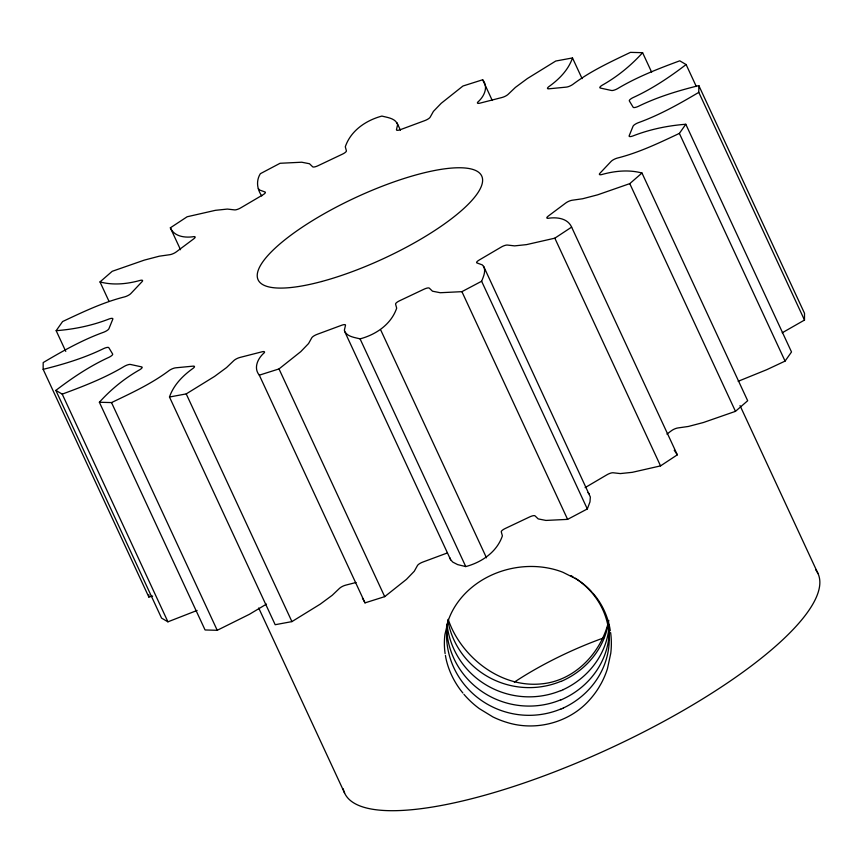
<?xml version="1.0" encoding="UTF-8"?>
<svg xmlns="http://www.w3.org/2000/svg" width="863" height="863" viewBox="0 0 863 863"><rect width="100%" height="100%" fill="white"/><g stroke="black" fill="none" stroke-linecap="round" stroke-linejoin="round"><path stroke-width="1.29" d="M152.654 596.053L148.846 597.056L43.15 369.342L43.182 362.579C62.654 351.047 82.492 339.849 103.851 332.169A5.124 1.392 -24.9 0 0 108.954 328.641L112.783 319.234A5.124 1.392 -24.9 0 0 109.245 318.911C92.276 325.556 74.304 329.299 56.171 330.68L65.771 351.381M148.846 597.056L148.857 594.801M782.202 332.794L804.489 320.065L698.793 92.363L698.825 85.599C678.059 90.734 657.466 96.98 638.21 106.419A5.124 1.392 -24.9 0 1 633.118 107.195L629.375 100.993A5.124 1.392 -24.9 0 1 632.924 97.67C651.997 88.965 669.494 77.249 686.117 64.552L696.29 86.473M804.489 320.065L804.521 313.312L698.825 85.599M608.814 620.432C601.694 652.18 575.287 680.605 541.942 683.82C506.452 687.714 472.374 665.114 455.243 635.039A60.356 36.44 52.7 0 1 448.9 621.328L448.253 619.343M356.063 582.493L345.923 585.092A5.124 1.392 -24.9 0 0 339.515 588.339L332.244 595.276L320.259 604.132L291.921 621.608L275.178 624.715L169.482 397.012L186.225 393.906L214.563 376.419L226.548 367.573L233.808 360.626A5.124 1.392 -24.9 0 1 240.227 357.379L261.759 351.867A5.124 1.392 -24.9 0 1 264.197 352.838C257.94 358.177 253.172 367.908 259.31 375.168L279.008 368.933L300.745 351.662L308.555 343.55L311.791 337.767A5.124 1.392 -24.9 0 1 317.39 334.251L341.284 325.394A5.124 1.392 -24.9 0 1 345.502 325.275L344.348 330.281C346.343 336.689 354.574 337.39 360.076 338.868C376.041 334.596 391.198 324.305 396.678 308.167L395.578 304.11A5.124 1.392 -24.9 0 1 399.806 300.669L423.711 289.342A5.124 1.392 -24.9 0 1 429.299 288.134L432.482 291.198L440.249 292.73L461.91 291.662L481.619 281.252C483.571 276.376 486.948 269.267 482.288 264.887L476.948 262.956A5.124 1.392 -24.9 0 1 479.397 259.914L500.972 247.228A5.124 1.392 -24.9 0 1 507.379 245.049L514.607 245.879L526.549 244.617L554.833 238.177L571.619 227.12C567.617 218.069 556.538 216.947 547.951 218.328A5.124 1.392 -24.9 0 1 548.383 215.998L565.513 203.183A5.124 1.392 -24.9 0 1 572.126 200.248L582.665 198.749L597.628 194.833L629.774 183.636L641.975 173.021L747.671 400.734L735.47 411.349L703.334 422.536L688.361 426.462L677.822 427.962A5.124 1.392 -24.9 0 0 671.209 430.896L666.926 434.1M344.941 332.061L450.637 559.774L452.859 562.158L457.67 564.618L465.772 566.581C481.737 562.298 496.894 552.018 502.385 535.88L501.274 531.824A5.124 1.392 -24.9 0 1 505.502 528.372L529.407 517.045A5.124 1.392 -24.9 0 1 534.995 515.837L538.188 518.9L545.945 520.432L567.606 519.375L587.315 508.954L589.979 501.899L590.335 496.991L483.625 266.311M169.482 397.012C173.657 384.833 183.075 375.448 193.344 368.134A5.124 1.392 -24.9 0 0 192.934 366.16L175.858 367.8A5.124 1.392 -24.9 0 0 169.256 370.454C151.586 383.765 131.37 393.075 111.521 402.579L99.374 402.255L205.07 629.968L217.228 630.292L249.385 614.316L266.494 604.1M261.737 195.933C257.088 189.202 255.869 180.874 260.356 173.69L280.065 163.28L301.726 162.222L309.493 163.743L312.676 166.807A5.124 1.392 -24.9 0 0 318.264 165.61L342.169 154.272A5.124 1.392 -24.9 0 0 346.397 150.831L345.297 146.775C350.777 130.637 365.934 120.356 381.899 116.074C387.401 117.551 395.632 118.253 397.627 124.66L396.473 129.666A5.124 1.392 -24.9 0 0 400.691 129.547L424.574 120.691A5.124 1.392 -24.9 0 0 430.173 117.174L433.409 111.392L441.23 103.28L462.967 86.009L482.665 79.774C488.803 87.044 484.024 96.764 477.778 102.104A5.124 1.392 -24.9 0 0 480.206 103.085L501.748 97.562A5.124 1.392 -24.9 0 0 508.167 94.315L515.427 87.379L527.412 78.522L555.75 61.036L572.493 57.94C568.307 70.108 558.9 79.493 548.631 86.807A5.124 1.392 -24.9 0 0 549.041 88.792L566.117 87.141A5.124 1.392 -24.9 0 0 572.719 84.488C590.389 71.176 610.594 61.866 630.454 52.363L642.601 52.686L651.641 72.168M56.171 330.68L62.6 321.543C82.783 312.05 103.075 302.277 124.801 296.829A5.124 1.392 -24.9 0 0 130.96 293.431L141.974 281.748A5.124 1.392 -24.9 0 0 140.345 280.346C127.271 284.024 113.269 285.48 100 281.921L109.04 301.403M641.975 173.021C628.706 169.461 614.704 170.917 601.63 174.596A5.124 1.392 -24.9 0 1 600.001 173.193L611.015 161.51A5.124 1.392 -24.9 0 1 617.174 158.123C638.9 152.665 659.192 142.891 679.375 133.398L685.805 124.261L791.511 351.975L785.071 361.101L766.851 369.655L738.156 381.295M99.374 402.255C111.036 389.31 124.693 378.21 139.882 369.666A5.124 1.392 -24.9 0 0 141.543 366.872L130.593 364.477A5.124 1.392 -24.9 0 0 124.445 366.279C104.898 378.016 83.549 386.268 62.222 394.121L55.858 390.389C72.481 377.692 89.979 365.977 109.051 357.271A5.124 1.392 -24.9 0 0 112.6 353.949L108.857 347.746A5.124 1.392 -24.9 0 0 103.765 348.523C84.509 357.962 63.916 364.218 43.15 369.342M642.601 52.686C630.939 65.631 617.282 76.731 602.083 85.286A5.124 1.392 -24.9 0 0 600.432 88.069L611.382 90.464A5.124 1.392 -24.9 0 0 617.53 88.662C637.077 76.926 658.426 68.673 679.753 60.82L686.117 64.552M100 281.921L112.201 271.306L144.337 260.108L159.31 256.192L169.849 254.693A5.124 1.392 -24.9 0 0 176.462 251.759L193.592 238.954A5.124 1.392 -24.9 0 0 194.024 236.613C185.426 237.994 174.358 236.872 170.356 227.821L187.142 216.764L215.416 210.324L227.368 209.073L234.585 209.892A5.124 1.392 -24.9 0 0 241.004 207.713L262.579 195.027A5.124 1.392 -24.9 0 0 265.027 191.985L259.687 190.054L258.339 188.63M362.417 598.037L365.017 602.87L384.704 596.646L406.451 579.364L414.262 571.263L417.498 565.481A5.124 1.392 -24.9 0 1 423.097 561.964L446.98 553.097M585.103 487.627L606.667 474.941A5.124 1.392 -24.9 0 1 613.086 472.762L620.303 473.582L632.255 472.331L660.54 465.891L677.315 454.833L571.619 227.12M698.793 92.363C679.321 103.905 659.483 115.092 638.124 122.773A5.124 1.392 -24.9 0 0 633.021 126.3L629.192 135.707A5.124 1.392 -24.9 0 0 632.73 136.03C649.688 129.385 667.66 125.642 685.805 124.261M561.004 681.5L563.334 680.422A81.651 75.599 -7.7 0 0 608.469 622.644M560.961 690.734L563.28 689.656M560.918 699.979L563.237 698.901A81.651 75.599 -7.7 0 0 609.084 624.521M560.864 709.213L563.194 708.135M197.109 610.443L167.929 621.824L161.554 618.102L55.858 390.389M587.983 492.6L589.332 494.024M592.849 593.118L595.039 595.686A78.738 73.97 -64.1 0 1 609.753 627.498L610.303 630.724M462.881 693.011L460.691 690.26A78.738 67.443 37.1 0 1 445.966 658.458L445.427 655.405M674.219 450.227L677.315 454.833M679.375 133.398L785.071 361.101M740.012 405.567L818.016 573.604M572.493 57.94L582.104 78.641M629.774 183.636L735.47 411.349M482.665 79.774L492.266 100.475M554.833 238.177L660.54 465.891M481.619 281.252L587.315 508.954M397.034 122.88L400.432 130.184M461.91 291.662L567.606 519.375M380.788 330.119L486.495 557.822M360.076 338.868L465.772 566.581M279.008 368.933L384.704 596.646M259.31 375.168L365.017 602.87M170.356 227.821L180.529 249.741M186.225 393.906L291.921 621.608M258.695 607.984L344.617 793.075M111.521 402.579L217.228 630.292M62.222 394.121L167.929 621.824M450.044 557.983L450.637 559.774M815.697 569.763A260.906 71.036 -24.9 0 1 610.81 747.973A260.906 71.036 -24.9 0 1 343.226 788.804M514.337 682.148A123.258 33.56 -24.9 0 1 603.852 637.843M445.114 653.647A81.812 72.19 33 0 1 444.952 634.402L448.264 620.497A84.747 76.678 28.2 0 1 454.391 607.455C473.258 576.333 512.827 561.36 548.005 568.027A84.736 81.187 -43.7 0 1 562.838 572.245L576.419 579.03A81.791 77.756 -54.8 0 1 591.791 591.878M463.927 694.327A81.791 72.179 33 0 0 479.299 708.609L492.881 716.916A84.736 76.667 28.2 0 0 507.692 722.655C536.225 731.306 569.116 722.601 589.138 700.389A84.887 81.651 -31.1 0 0 598.674 687.822L601.317 683.248A84.747 81.198 -43.7 0 0 607.455 668.674L610.767 653.259A81.812 77.778 -54.8 0 0 610.616 632.568M560.918 681.306A81.64 79.525 13.7 0 1 447.789 620.044M609.213 624.78A81.651 75.599 -7.7 0 1 563.259 689.623M560.874 690.54A81.64 79.525 13.7 0 1 447.066 624.316M575.125 578.145A81.651 75.599 -7.7 0 1 563.172 708.091M570.875 575.578A81.651 75.599 -7.7 0 1 573.021 576.829M560.821 699.774A81.64 79.525 13.7 0 1 446.603 626.053M560.777 709.019A81.64 79.525 13.7 0 1 478.49 698.307A81.64 79.525 13.7 0 1 447.466 622.849M321.694 281.5A123.258 33.56 -24.9 0 0 482.234 177.422A123.258 33.56 -24.9 0 0 305.826 224.844A123.258 33.56 -24.9 0 0 321.694 281.5"/></g></svg>
